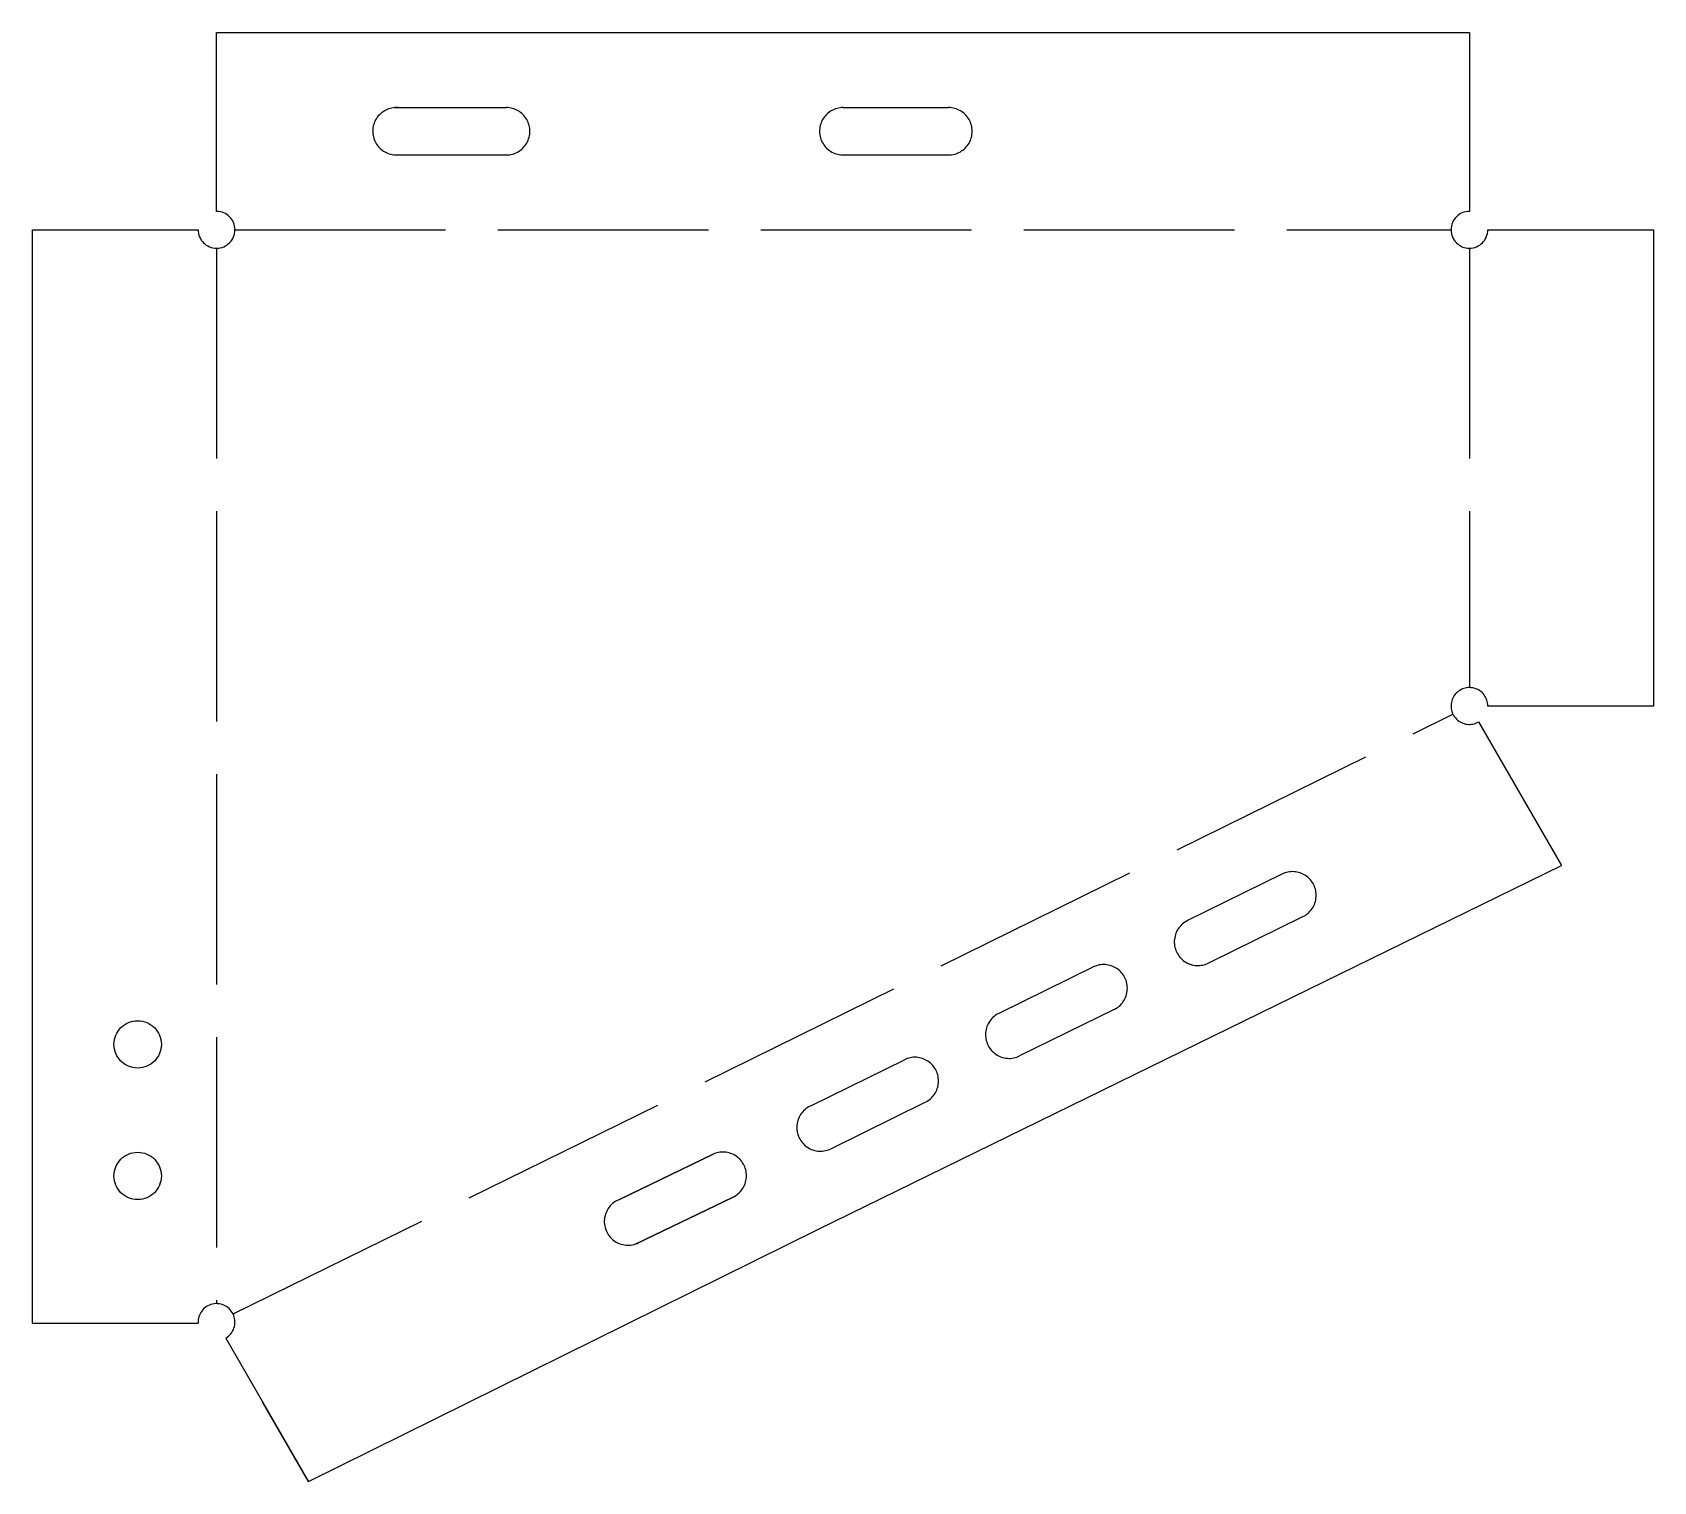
# Model space of a CAD drawing. Header units: centimetres. Extents: x 80.8 to 173.2, y 6.6 to 89.2.
import ezdxf

# ---------------------------------------------------------------- set-up
doc = ezdxf.new("R2010")
doc.units = ezdxf.units.CM
doc.linetypes.add('ACAD_ISO02W100', pattern=[15, 12, -3])
for name, color, linetype in [('Cercuri', 2, 'ACAD_ISO02W100'), ('Contur', 1, 'ACAD_ISO02W100'), ('Linie discontinua', 131, 'ACAD_ISO02W100'), ('Ovaluri', 210, 'ACAD_ISO02W100')]:
    doc.layers.add(name, color=color, linetype=linetype)

msp = doc.modelspace()

# ---------------------------------------------------------------- linework, layer by layer
msp.add_line((115.202, 20.15), (120.718, 22.808))
at = {"layer": 'Cercuri'}
for centre in [(86.759, 31.517), (86.759, 24.014)]:
    msp.add_circle(centre, 1.351, dxfattribs=at)
at = {"layer": 'Contur'}
for p, q in [((91.261, 79.026), (91.261, 89.23)), ((162.72, 89.23), (162.72, 79.026)), ((91.261, 79.026), (91.261, 83.594)), ((163.77, 77.976), (173.224, 77.976)), ((173.224, 50.815), (163.77, 50.815)), ((163.245, 49.905), (167.972, 41.718)), ((80.757, 15.611), (80.757, 24.014)), ((80.757, 15.611), (90.213, 15.611)), ((91.786, 14.77), (96.513, 6.583)), ((96.513, 6.583), (93.887, 11.131))]:
    msp.add_line(p, q, dxfattribs=at)
at = {"layer": 'Contur', "linetype": 'Continuous'}
for p, q in [((91.261, 89.23), (162.72, 89.23)), ((173.224, 77.976), (173.224, 50.815)), ((125.563, 20.961), (167.972, 41.718)), ((96.513, 6.583), (125.563, 20.961))]:
    msp.add_line(p, q, dxfattribs=at)
msp.add_lwpolyline([(80.757, 15.611), (80.757, 77.976), (90.211, 77.976)], dxfattribs=at)
at = {"layer": 'Contur'}
for centre, start, end in [((91.261, 77.976), 180, 90), ((162.72, 77.976), 90, 0), ((162.72, 50.815), 0, 300), ((91.261, 15.68), 300, 183.75457)]:
    msp.add_arc(centre, 1.05, start, end, dxfattribs=at)
at = {"layer": 'Linie discontinua'}
for p, q in [((92.312, 77.976), (161.669, 77.976)), ((91.261, 76.925), (91.261, 16.73)), ((162.72, 76.925), (162.72, 51.865)), ((92.204, 16.143), (161.777, 50.352))]:
    msp.add_line(p, q, dxfattribs=at)
at = {"layer": 'Ovaluri'}
for p, q in [((101.416, 84.941), (107.78, 84.945)), ((101.615, 84.941), (104.617, 84.941)), ((127.006, 84.945), (133.008, 84.945)), ((101.483, 82.244), (107.781, 82.244)), ((127.05, 82.244), (133.008, 82.244)), ((152.029, 41.225), (146.643, 38.576)), ((147.937, 36.208), (153.225, 38.803)), ((135.895, 33.291), (141.262, 35.93)), ((142.451, 33.504), (137.067, 30.857)), ((125.197, 28.029), (130.49, 30.642)), ((126.336, 25.583), (131.685, 28.219)), ((114.248, 22.676), (119.543, 25.24)), ((119.543, 25.24), (114.248, 22.676)), ((120.718, 22.808), (115.202, 20.15))]:
    msp.add_line(p, q, dxfattribs=at)
for centre, start, end in [((101.517, 83.594), 85.80045, 271.42213), ((107.781, 83.594), 269.99235, 90.0337), ((127.006, 83.594), 90, 271.89885), ((133.008, 83.594), 269.99287, 90), ((152.63, 40.016), 296.14522, 116.42025), ((147.239, 37.364), 116.19383, 301.12969), ((141.858, 34.718), 296.04094, 116.18837), ((136.471, 32.069), 114.49907, 296.18281), ((131.088, 29.431), 296.23691, 116.27751), ((125.704, 26.777), 112.03571, 297.8775), ((120.132, 24.025), 295.7327, 115.83456), ((114.727, 21.414), 110.76193, 300.84962)]:
    msp.add_arc(centre, 1.351, start, end, dxfattribs=at)

doc.saveas('drawing.dxf')
